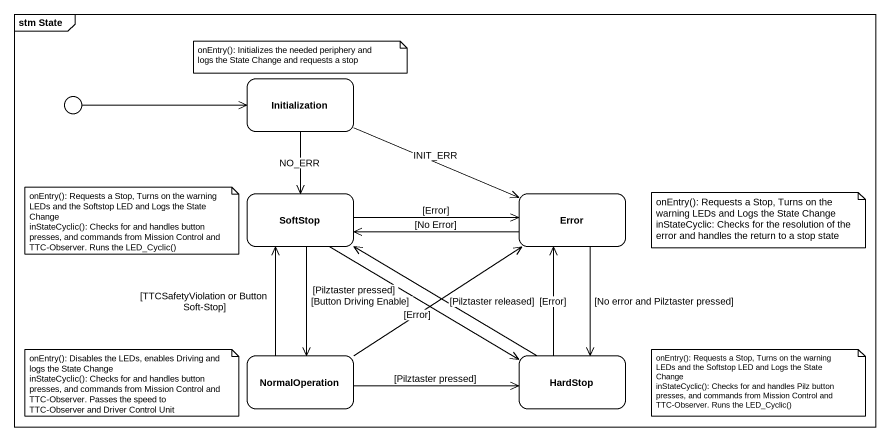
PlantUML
@startuml
mainframe stm State
hide empty description
state Initialization
state entry1 <<choice>>
state SoftStop
state Error
state NormalOperation
state HardStop
Initialization --> SoftStop : NO_ERR
Initialization -right-> Error : INIT_ERR
entry1 -right-> Initialization
SoftStop -right-> Error : [Error]
SoftStop --> NormalOperation : [Button Driving Enable]
SoftStop -right-> HardStop : [Pilztaster pressed]
Error -left-> SoftStop : [No Error]
Error --> HardStop : [No error and Pilztaster pressed]
NormalOperation -up-> SoftStop : [TTCSafetyViolation or Button Soft-Stop]
NormalOperation -right-> Error : [Error]
NormalOperation -right-> HardStop : [Pilztaster pressed]
HardStop -left-> SoftStop : [Pilztaster released]
HardStop -up-> Error : [Error]
note as N1
  onEntry(): Initializes the needed periphery and logs the State Change and requests a stop
end note
note as N2
  onEntry(): Requests a Stop, Turns on the warning LEDs and the Softstop LED and Logs the State Change
  inStateCyclic(): Checks for and handles button presses, and commands from Mission Control and TTC-Observer. Runs the LED_Cyclic()
end note
note as N3
  onEntry(): Requests a Stop, Turns on the warning LEDs and Logs the State Change
  inStateCyclic: Checks for the resolution of the error and handles the return to a stop state
end note
note as N4
  onEntry(): Disables the LEDs, enables Driving and logs the State Change
  inStateCyclic(): Checks for and handles button presses, and commands from Mission Control and TTC-Observer. Passes the speed to TTC-Observer and Driver Control Unit
end note
note as N5
  onEntry(): Requests a Stop, Turns on the warning LEDs and the Softstop LED and Logs the State Change
  inStateCyclic(): Checks for and handles Pilz button presses, and commands from Mission Control and TTC-Observer. Runs the LED_Cyclic()
end note
@enduml
